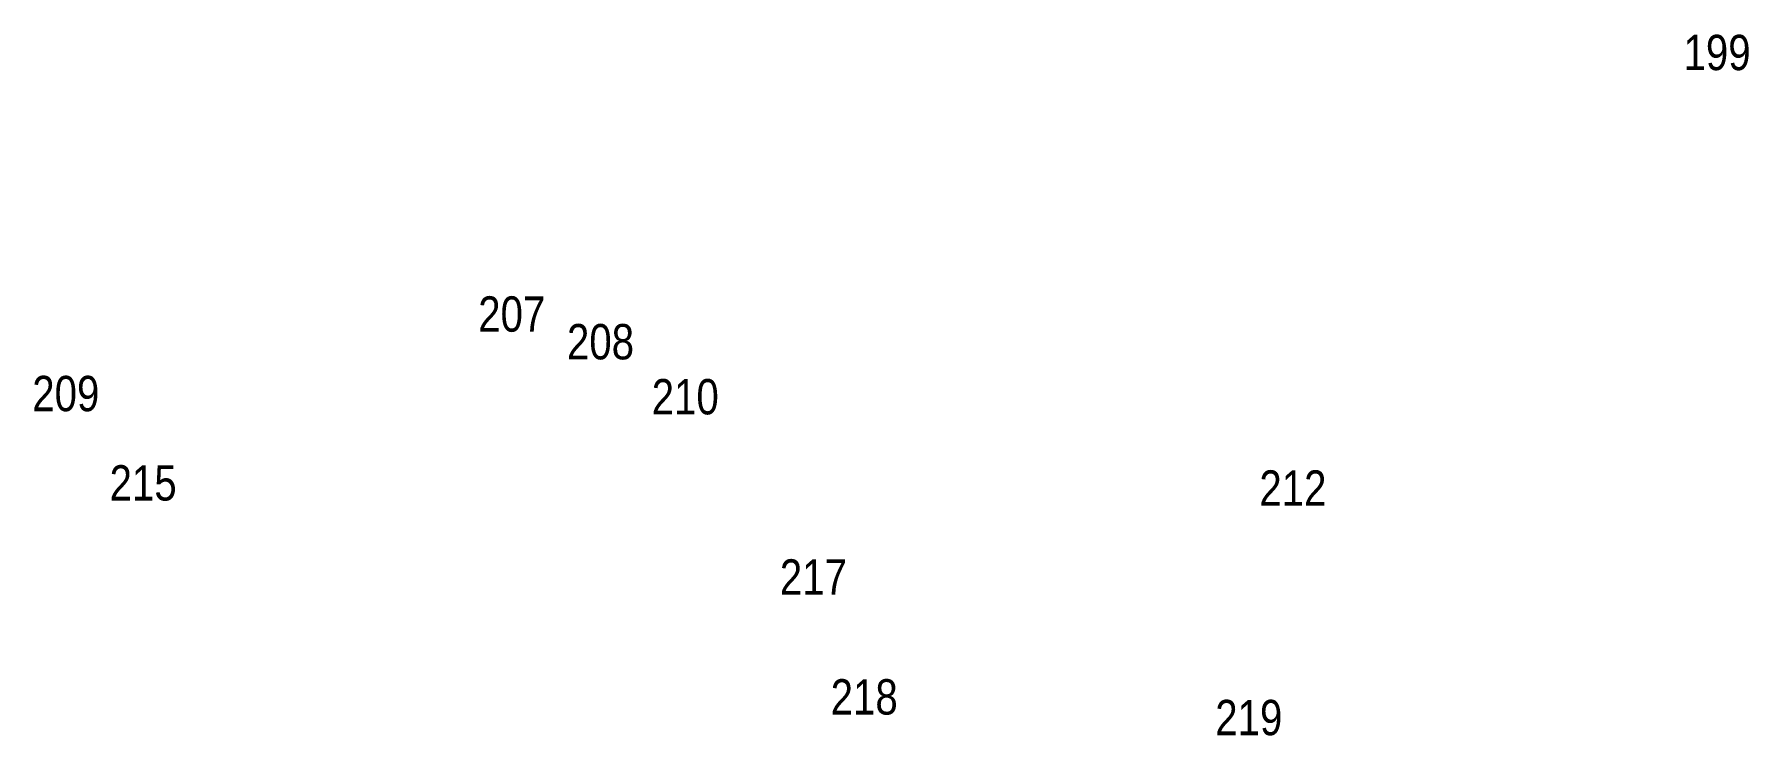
# Model space of a CAD drawing. Header units: metres. Extents: x 546493 to 550393, y 1834828 to 1841237.
# Drawn here: x 549423 to 550393, y 1834828 to 1835225 of the extents above; entities that cross this region are included whole.
import ezdxf
from ezdxf.enums import TextEntityAlignment as Align

# ---------------------------------------------------------------- set-up
doc = ezdxf.new("R2010")
doc.units = ezdxf.units.M
doc.layers.add('13', color=7, linetype='Continuous')

msp = doc.modelspace()

# ---------------------------------------------------------------- texts
at = {"layer": '13', "width": 0.85}
for s, p in [('199', (550374.83, 1835204.75)), ('207', (549693.34, 1835056.8)), ('208', (549743.51, 1835041.14)), ('209', (549441.19, 1835011.81)), ('210', (549791.43, 1835010.02)), ('215', (549484.91, 1834961.26)), ('212', (550135.01, 1834958.36)), ('217', (549863.87, 1834908.03)), ('218', (549892.62, 1834840.21)), ('219', (550110.07, 1834828.52))]:
    msp.add_text(s, height=20, dxfattribs=at).set_placement(p, align=Align.CENTER)

doc.saveas('drawing.dxf')
